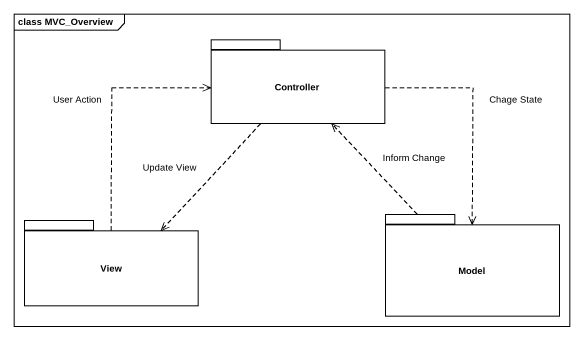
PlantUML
@startuml
mainframe class MVC_Overview
package Controller {
}
package Model {
}
package View {
}
Controller ..> Model : Chage State
Controller ..> View : Update View
Model .up.> Controller : Inform Change
View .up.> Controller : User Action
@enduml
